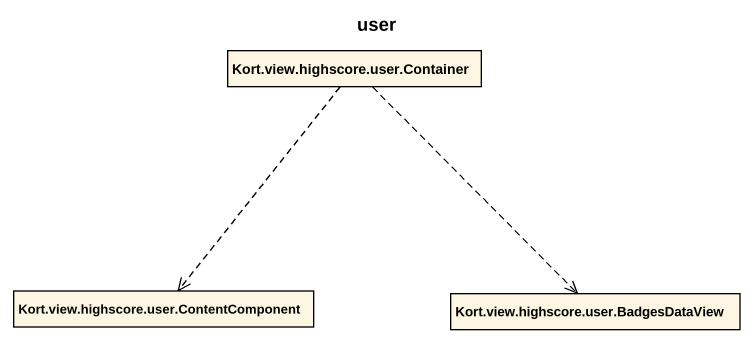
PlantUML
@startuml
title user
hide circle
hide empty members
class "Kort.view.highscore.user.Container" as Kort_view_highscore_user
class "Kort.view.highscore.user.ContentComponent" as Kort_view_highscore_user_2
class "Kort.view.highscore.user.BadgesDataView" as Kort_view_highscore_user_3
Kort_view_highscore_user ..> Kort_view_highscore_user_2
Kort_view_highscore_user ..> Kort_view_highscore_user_3
@enduml
